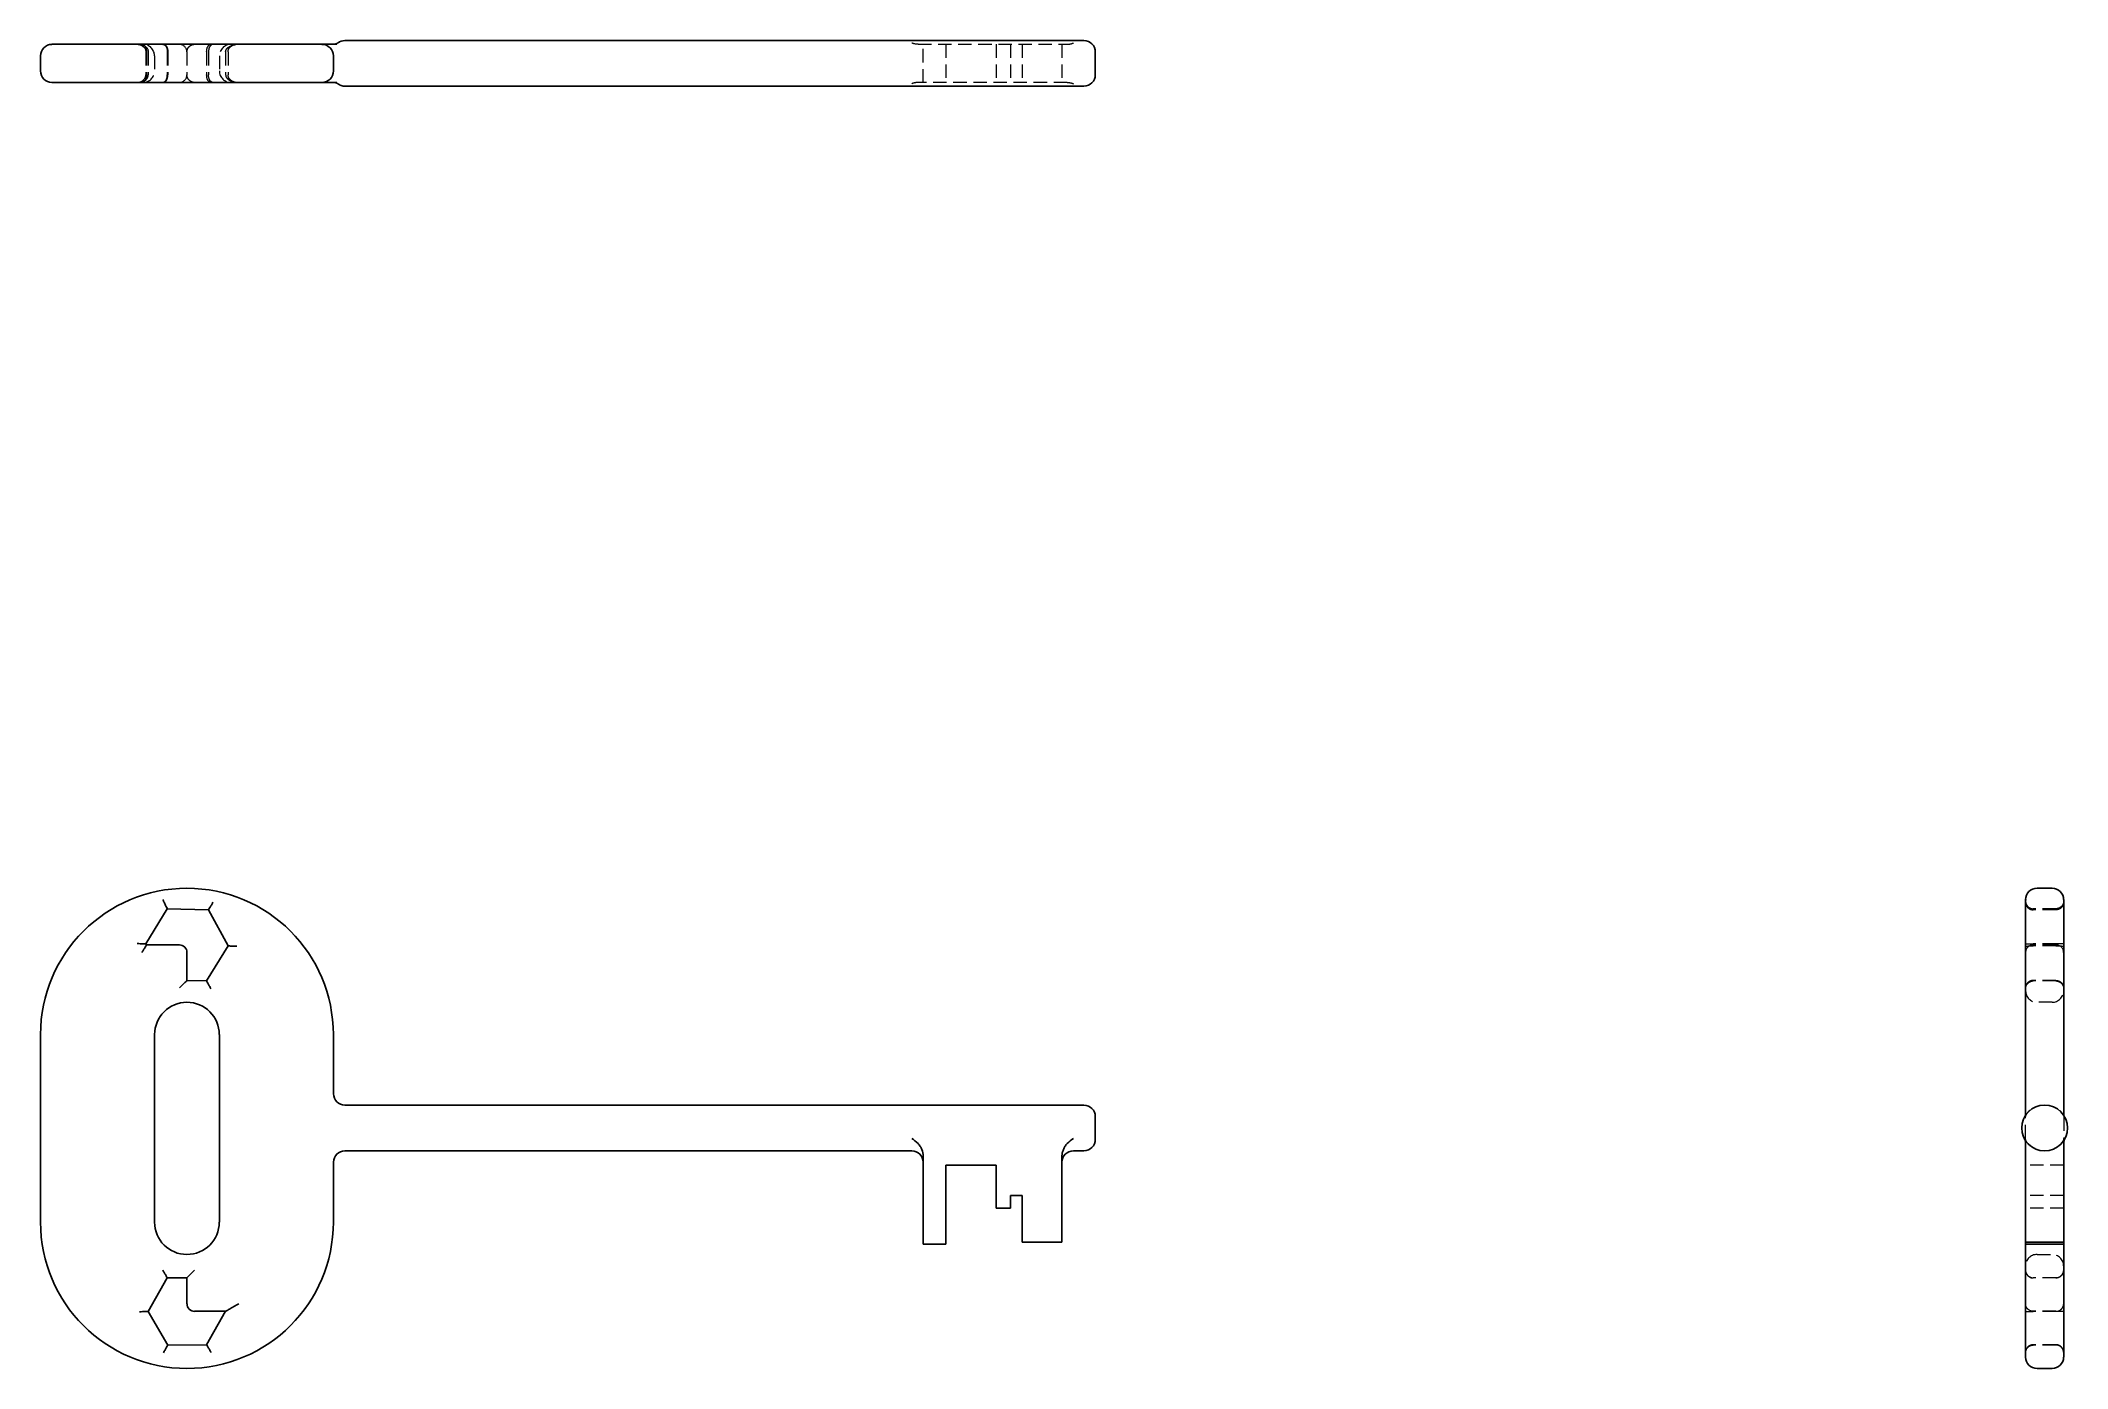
# Model space of a CAD drawing. Header units: millimetres. Extents: x 33 to 225, y 34 to 160.
import ezdxf

# ---------------------------------------------------------------- set-up
doc = ezdxf.new("R2010")
doc.units = ezdxf.units.MM
doc.linetypes.add('HIDDEN', pattern=[1.905, 1.27, -0.635])

msp = doc.modelspace()

# ---------------------------------------------------------------- linework, layer by layer
at = {"color": 7, "linetype": 'Continuous', "lineweight": 25}
for p, q in [((34.08, 159.81), (44.57, 159.81)), ((44.57, 159.81), (45.01, 159.81)), ((44.67, 159.79), (44.58, 159.8)), ((44.91, 159.8), (44.67, 159.8)), ((45.01, 159.81), (44.89, 159.8)), ((45.01, 159.81), (59.68, 159.81)), ((131.92, 160.17), (61.85, 160.17)), ((33, 158.72), (33, 157.28)), ((60.77, 158.72), (60.77, 157.28)), ((133, 159.08), (133, 156.92)), ((44.57, 156.19), (34.08, 156.19)), ((44.57, 156.19), (44.58, 156.2)), ((45.01, 156.19), (44.57, 156.19)), ((44.58, 156.2), (44.67, 156.21)), ((44.67, 156.2), (44.91, 156.2)), ((44.89, 156.2), (45.01, 156.19)), ((59.68, 156.19), (45.01, 156.19)), ((61.85, 155.83), (131.92, 155.83)), ((223.72, 79.77), (222.28, 79.77)), ((45.02, 77.83), (42.99, 74.5)), ((48.92, 77.73), (45.02, 77.83)), ((50.78, 74.3), (48.92, 77.73)), ((221.19, 65.89), (221.19, 78.69)), ((224.81, 78.69), (224.81, 65.89)), ((42.99, 74.5), (43.04, 74.4)), ((43.04, 74.4), (46.16, 74.4)), ((46.88, 73.68), (46.88, 71.02)), ((48.75, 70.98), (50.78, 74.3)), ((46.88, 71.02), (48.75, 70.98)), ((33, 48.11), (33, 65.89)), ((43.81, 65.89), (43.81, 48.11)), ((49.96, 48.11), (49.96, 65.89)), ((60.77, 65.89), (60.77, 60.21)), ((221.19, 60.21), (221.19, 65.89)), ((224.81, 65.89), (224.81, 60.21)), ((131.92, 59.21), (61.85, 59.21)), ((133, 58.12), (133, 55.96)), ((221.44, 58.55), (221.47, 58.58)), ((224.53, 58.58), (224.56, 58.55)), ((60.77, 53.87), (60.77, 48.11)), ((61.85, 54.87), (115.6, 54.87)), ((116.69, 54.34), (116.69, 46.02)), ((129.84, 46.2), (129.84, 54.34)), ((130.92, 54.87), (131.92, 54.87)), ((221.19, 46.2), (221.19, 54.34)), ((224.81, 46.2), (224.81, 54.34)), ((118.83, 53.5), (123.61, 53.5)), ((118.83, 46.02), (118.83, 53.5)), ((123.61, 53.5), (123.61, 49.44)), ((124.97, 49.44), (124.97, 50.62)), ((124.97, 50.62), (126.05, 50.62)), ((126.05, 50.62), (126.05, 46.2)), ((123.61, 49.44), (124.97, 49.44)), ((126.05, 46.2), (129.84, 46.2)), ((224.81, 46.2), (221.19, 46.2)), ((221.19, 46.02), (221.19, 46.2)), ((224.81, 46.02), (224.81, 46.2)), ((116.69, 46.02), (118.83, 46.02)), ((224.81, 46.02), (221.19, 46.02)), ((221.19, 35.31), (221.19, 46.02)), ((224.81, 46.02), (224.81, 35.31)), ((45.02, 42.82), (43.21, 39.62)), ((46.88, 42.83), (45.02, 42.82)), ((46.88, 40.37), (46.88, 42.83)), ((43.21, 39.62), (45.07, 36.45)), ((50.55, 39.65), (47.61, 39.65)), ((48.75, 36.48), (50.55, 39.65)), ((45.07, 36.45), (48.75, 36.48)), ((222.28, 34.23), (223.72, 34.23))]:
    msp.add_line(p, q, dxfattribs=at)
at = {"color": 7, "linetype": 'HIDDEN', "lineweight": 18}
for p, q in [((44.67, 159.8), (44.74, 159.78)), ((116.19, 159.81), (130.33, 159.81)), ((116.69, 156.19), (116.69, 159.81)), ((118.83, 159.81), (118.83, 156.19)), ((123.61, 159.81), (123.61, 156.19)), ((124.97, 159.81), (124.97, 156.19)), ((126.05, 159.81), (126.05, 156.19)), ((129.84, 159.81), (129.84, 156.19)), ((42.99, 159.08), (42.99, 156.92)), ((43.04, 159.08), (43.04, 156.92)), ((43.21, 159.08), (43.21, 156.92)), ((43.81, 158.72), (43.81, 157.28)), ((45.02, 159.08), (45.02, 156.92)), ((45.07, 159.08), (45.07, 156.92)), ((46.88, 159.08), (46.88, 156.92)), ((48.75, 159.08), (48.75, 156.92)), ((48.92, 159.08), (48.92, 156.92)), ((49.96, 158.72), (49.96, 157.28)), ((50.55, 159.08), (50.55, 156.92)), ((50.78, 159.08), (50.78, 156.92)), ((44.67, 156.2), (44.74, 156.22)), ((130.33, 156.19), (116.19, 156.19)), ((224.08, 77.83), (221.92, 77.83)), ((224.08, 77.73), (221.92, 77.73)), ((224.08, 74.5), (221.92, 74.5)), ((224.08, 74.4), (221.92, 74.4)), ((224.08, 74.3), (221.92, 74.3)), ((224.08, 71.02), (221.92, 71.02)), ((224.08, 70.98), (221.92, 70.98)), ((223.72, 68.96), (222.28, 68.96)), ((221.19, 58.03), (221.19, 58.16)), ((221.44, 58.53), (221.56, 58.66)), ((224.44, 58.66), (224.58, 58.51)), ((224.81, 58.16), (224.81, 58.03)), ((224.81, 56.05), (224.81, 55.64)), ((221.56, 55.43), (221.44, 55.55)), ((221.47, 55.5), (221.44, 55.53)), ((224.56, 55.53), (224.53, 55.5)), ((224.81, 53.5), (221.19, 53.5)), ((224.81, 50.62), (221.19, 50.62)), ((224.81, 49.44), (221.19, 49.44)), ((222.28, 45.04), (223.72, 45.04)), ((224.08, 42.83), (221.92, 42.83)), ((224.08, 42.82), (221.92, 42.82)), ((224.08, 39.65), (221.92, 39.65)), ((224.08, 39.62), (221.92, 39.62)), ((224.08, 36.48), (221.92, 36.48)), ((224.08, 36.45), (221.92, 36.45))]:
    msp.add_line(p, q, dxfattribs=at)
at = {"color": 7, "linetype": 'Continuous', "lineweight": 25}
msp.add_circle((223, 57.04), 2.17, dxfattribs=at)
for centre, radius, start, end in [((34.08, 158.72), 1.08, 90, 180), ((44.57, 159.28), 0.528, 79.3006, 89.9882), ((59.68, 158.72), 1.08, 0, 90), ((61.85, 159.08), 1.08, 90, 126.867), ((131.92, 159.08), 1.08, 0, 90), ((34.08, 157.28), 1.08, 180, 270), ((44.57, 156.72), 0.528, 270.0095, 280.3161), ((59.68, 157.28), 1.08, 270, 0), ((61.85, 156.92), 1.08, 233.1115, 270), ((131.92, 156.92), 1.08, 270, 0), ((46.88, 65.89), 13.88, 0, 180), ((222.28, 78.69), 1.08, 90, 180), ((223.72, 78.69), 1.08, 0, 90), ((46.16, 73.68), 0.722, 0, 90), ((46.88, 65.89), 3.07, 0, 180), ((61.85, 60.29), 1.08, 180, 270), ((131.92, 58.12), 1.08, 0, 90), ((131.92, 55.96), 1.08, 270, 0), ((61.85, 53.79), 1.08, 90, 180), ((115.6, 53.79), 1.08, 0, 90), ((130.92, 53.79), 1.08, 90, 180), ((46.88, 48.11), 13.88, 180, 0), ((46.88, 48.11), 3.07, 180, 0), ((47.61, 40.37), 0.722, 180, 270), ((222.28, 35.31), 1.08, 180, 270), ((223.72, 35.31), 1.08, 270, 0)]:
    msp.add_arc(centre, radius, start, end, dxfattribs=at)
at = {"color": 7, "linetype": 'HIDDEN', "lineweight": 18}
for centre, radius, start, end in [((42.73, 158.72), 1.08, 0, 90), ((44.57, 159.27), 0.538, 72.226, 79.3036), ((46.16, 159.08), 0.722, 0, 90), ((51.04, 158.72), 1.08, 90, 180), ((42.73, 157.28), 1.08, 270, 0), ((44.57, 156.73), 0.538, 280.3152, 287.7749), ((46.16, 156.92), 0.722, 270, 0), ((51.04, 157.28), 1.08, 180, 270), ((221.92, 73.68), 0.722, 90, 180), ((224.08, 73.68), 0.722, 0, 90), ((222.28, 70.04), 1.08, 180, 270), ((223.72, 70.04), 1.08, 270, 0), ((222.28, 43.96), 1.08, 90, 180), ((223.72, 43.96), 1.08, 0, 90)]:
    msp.add_arc(centre, radius, start, end, dxfattribs=at)
for points, knots in [([(42.15, 159.81), (42.25, 159.81), (42.36, 159.79), (42.56, 159.72), (42.66, 159.66), (42.82, 159.52), (42.89, 159.44), (42.97, 159.26), (42.99, 159.17), (42.99, 159.08)], [0, 0, 0, 0, 0.25, 0.25, 0.5, 0.5, 0.75, 0.75, 1, 1, 1, 1]), ([(42.37, 159.81), (42.47, 159.81), (42.58, 159.79), (42.78, 159.72), (42.88, 159.66), (43.04, 159.52), (43.11, 159.44), (43.19, 159.26), (43.21, 159.17), (43.21, 159.08)], [0, 0, 0, 0, 0.25, 0.25, 0.5, 0.5, 0.75, 0.75, 1, 1, 1, 1]), ([(42.61, 159.81), (42.66, 159.81), (42.72, 159.79), (42.82, 159.72), (42.87, 159.66), (42.96, 159.52), (42.99, 159.44), (43.03, 159.26), (43.04, 159.17), (43.04, 159.08)], [0, 0, 0, 0, 0.25, 0.25, 0.5, 0.5, 0.75, 0.75, 1, 1, 1, 1]), ([(44.6, 159.81), (44.66, 159.79), (44.78, 159.77), (44.93, 159.58), (44.98, 159.4), (45, 159.32)], [0, 0, 0, 0, 0.3594368, 0.7316305, 1, 1, 1, 1]), ([(44.66, 159.81), (44.71, 159.81), (44.76, 159.79), (44.86, 159.72), (44.91, 159.66), (44.99, 159.52), (45.02, 159.44), (45.06, 159.26), (45.07, 159.17), (45.07, 159.08)], [0, 0, 0, 0, 0.25, 0.25, 0.5, 0.5, 0.75, 0.75, 1, 1, 1, 1]), ([(44.74, 159.78), (44.76, 159.77), (44.78, 159.75), (44.83, 159.7), (44.86, 159.67), (44.93, 159.56), (44.97, 159.47), (44.99, 159.36)], [0, 0, 0, 0, 0.25, 0.25, 0.5, 0.5, 1, 1, 1, 1]), ([(46.88, 159.08), (46.88, 159.17), (46.9, 159.26), (46.97, 159.44), (47.02, 159.52), (47.17, 159.66), (47.25, 159.72), (47.43, 159.79), (47.52, 159.81), (47.61, 159.81)], [0, 0, 0, 0, 0.25, 0.25, 0.5, 0.5, 0.75, 0.75, 1, 1, 1, 1]), ([(48.75, 159.08), (48.75, 159.17), (48.75, 159.26), (48.79, 159.44), (48.82, 159.52), (48.9, 159.66), (48.95, 159.72), (49.05, 159.79), (49.1, 159.81), (49.14, 159.81)], [0, 0, 0, 0, 0.25, 0.25, 0.5, 0.5, 0.75, 0.75, 1, 1, 1, 1]), ([(49.35, 159.81), (49.3, 159.81), (49.25, 159.79), (49.14, 159.72), (49.09, 159.66), (49, 159.52), (48.97, 159.44), (48.93, 159.26), (48.92, 159.17), (48.92, 159.08)], [0, 0, 0, 0, 0.25, 0.25, 0.5, 0.5, 0.75, 0.75, 1, 1, 1, 1]), ([(50.55, 159.08), (50.55, 159.17), (50.57, 159.26), (50.69, 159.44), (50.79, 159.52), (51.03, 159.66), (51.18, 159.72), (51.48, 159.79), (51.64, 159.81), (51.79, 159.81)], [0, 0, 0, 0, 0.25, 0.25, 0.5, 0.5, 0.75, 0.75, 1, 1, 1, 1]), ([(50.78, 159.08), (50.78, 159.17), (50.8, 159.26), (50.88, 159.44), (50.94, 159.52), (51.11, 159.66), (51.2, 159.72), (51.41, 159.79), (51.52, 159.81), (51.61, 159.81)], [0, 0, 0, 0, 0.25, 0.25, 0.5, 0.5, 0.75, 0.75, 1, 1, 1, 1]), ([(42.15, 156.19), (42.25, 156.19), (42.36, 156.21), (42.56, 156.28), (42.66, 156.34), (42.82, 156.48), (42.89, 156.56), (42.97, 156.74), (42.99, 156.83), (42.99, 156.92)], [0, 0, 0, 0, 0.25, 0.25, 0.5, 0.5, 0.75, 0.75, 1, 1, 1, 1]), ([(42.37, 156.19), (42.47, 156.19), (42.58, 156.21), (42.78, 156.28), (42.88, 156.34), (43.04, 156.48), (43.11, 156.56), (43.19, 156.74), (43.21, 156.83), (43.21, 156.92)], [0, 0, 0, 0, 0.25, 0.25, 0.5, 0.5, 0.75, 0.75, 1, 1, 1, 1]), ([(43.04, 156.92), (43.04, 156.83), (43.03, 156.74), (42.99, 156.56), (42.96, 156.48), (42.87, 156.34), (42.82, 156.28), (42.72, 156.21), (42.66, 156.19), (42.61, 156.19)], [0, 0, 0, 0, 0.25, 0.25, 0.5, 0.5, 0.75, 0.75, 1, 1, 1, 1]), ([(44.6, 156.19), (44.66, 156.21), (44.78, 156.23), (44.93, 156.42), (44.98, 156.6), (45, 156.68)], [0, 0, 0, 0, 0.359437, 0.731631, 1, 1, 1, 1]), ([(44.66, 156.19), (44.71, 156.19), (44.76, 156.21), (44.86, 156.28), (44.91, 156.34), (44.99, 156.48), (45.02, 156.56), (45.06, 156.74), (45.07, 156.83), (45.07, 156.92)], [0, 0, 0, 0, 0.25, 0.25, 0.5, 0.5, 0.75, 0.75, 1, 1, 1, 1]), ([(44.74, 156.22), (44.76, 156.23), (44.78, 156.25), (44.83, 156.3), (44.86, 156.33), (44.93, 156.44), (44.97, 156.53), (44.99, 156.64)], [0, 0, 0, 0, 0.25, 0.25, 0.5, 0.5, 1, 1, 1, 1]), ([(47.61, 156.19), (47.52, 156.19), (47.43, 156.21), (47.25, 156.28), (47.17, 156.34), (47.02, 156.48), (46.97, 156.56), (46.9, 156.74), (46.88, 156.83), (46.88, 156.92)], [0, 0, 0, 0, 0.25, 0.25, 0.5, 0.5, 0.75, 0.75, 1, 1, 1, 1]), ([(49.14, 156.19), (49.1, 156.19), (49.05, 156.21), (48.95, 156.28), (48.9, 156.34), (48.82, 156.48), (48.79, 156.56), (48.75, 156.74), (48.75, 156.83), (48.75, 156.92)], [0, 0, 0, 0, 0.25, 0.25, 0.5, 0.5, 0.75, 0.75, 1, 1, 1, 1]), ([(49.35, 156.19), (49.3, 156.19), (49.25, 156.21), (49.14, 156.28), (49.09, 156.34), (49, 156.48), (48.97, 156.56), (48.93, 156.74), (48.92, 156.83), (48.92, 156.92)], [0, 0, 0, 0, 0.25, 0.25, 0.5, 0.5, 0.75, 0.75, 1, 1, 1, 1]), ([(50.55, 156.92), (50.55, 156.83), (50.57, 156.74), (50.69, 156.56), (50.79, 156.48), (51.03, 156.34), (51.18, 156.28), (51.48, 156.21), (51.64, 156.19), (51.79, 156.19)], [0, 0, 0, 0, 0.25, 0.25, 0.5, 0.5, 0.75, 0.75, 1, 1, 1, 1]), ([(51.61, 156.19), (51.52, 156.19), (51.41, 156.21), (51.2, 156.28), (51.11, 156.34), (50.94, 156.48), (50.88, 156.56), (50.8, 156.74), (50.78, 156.83), (50.78, 156.92)], [0, 0, 0, 0, 0.25, 0.25, 0.5, 0.5, 0.75, 0.75, 1, 1, 1, 1]), ([(221.19, 78.44), (221.19, 78.35), (221.21, 78.26), (221.28, 78.09), (221.34, 78), (221.48, 77.87), (221.56, 77.81), (221.74, 77.74), (221.83, 77.73), (221.92, 77.73)], [0, 0, 0, 0, 0.25, 0.25, 0.5, 0.5, 0.75, 0.75, 1, 1, 1, 1]), ([(221.22, 78.7), (221.21, 78.68), (221.2, 78.63), (221.2, 78.54), (221.2, 78.45), (221.21, 78.4), (221.22, 78.38)], [0, 0, 0, 0, 0.202608, 0.498831, 0.787422, 1, 1, 1, 1]), ([(221.22, 78.38), (221.23, 78.32), (221.25, 78.27), (221.3, 78.17), (221.33, 78.13), (221.44, 78), (221.53, 77.93), (221.64, 77.88)], [0, 0, 0, 0, 0.25, 0.25, 0.5, 0.5, 1, 1, 1, 1]), ([(224.81, 78.44), (224.81, 78.35), (224.79, 78.26), (224.72, 78.09), (224.66, 78), (224.52, 77.87), (224.44, 77.81), (224.26, 77.74), (224.17, 77.73), (224.08, 77.73)], [0, 0, 0, 0, 0.25, 0.25, 0.5, 0.5, 0.75, 0.75, 1, 1, 1, 1]), ([(224.78, 78.38), (224.77, 78.32), (224.75, 78.27), (224.7, 78.17), (224.67, 78.13), (224.56, 78), (224.47, 77.93), (224.36, 77.88)], [0, 0, 0, 0, 0.25, 0.25, 0.5, 0.5, 1, 1, 1, 1]), ([(224.78, 78.7), (224.79, 78.68), (224.8, 78.63), (224.8, 78.56), (224.8, 78.49), (224.79, 78.43), (224.78, 78.4), (224.78, 78.38)], [0, 0, 0, 0, 0.232339, 0.448775, 0.648948, 0.832692, 1, 1, 1, 1]), ([(221.19, 74.52), (221.19, 74.52), (221.21, 74.52), (221.28, 74.51), (221.34, 74.51), (221.48, 74.51), (221.56, 74.5), (221.74, 74.5), (221.83, 74.5), (221.92, 74.5)], [0, 0, 0, 0, 0.25, 0.25, 0.5, 0.5, 0.75, 0.75, 1, 1, 1, 1]), ([(221.19, 74.28), (221.19, 74.28), (221.21, 74.29), (221.28, 74.29), (221.34, 74.29), (221.48, 74.3), (221.56, 74.3), (221.74, 74.3), (221.83, 74.3), (221.92, 74.3)], [0, 0, 0, 0, 0.25, 0.25, 0.5, 0.5, 0.75, 0.75, 1, 1, 1, 1]), ([(224.81, 74.52), (224.81, 74.52), (224.79, 74.52), (224.72, 74.51), (224.66, 74.51), (224.52, 74.51), (224.44, 74.5), (224.26, 74.5), (224.17, 74.5), (224.08, 74.5)], [0, 0, 0, 0, 0.25, 0.25, 0.5, 0.5, 0.75, 0.75, 1, 1, 1, 1]), ([(224.08, 74.3), (224.17, 74.3), (224.26, 74.3), (224.44, 74.3), (224.52, 74.3), (224.66, 74.29), (224.72, 74.29), (224.79, 74.29), (224.81, 74.28), (224.81, 74.28)], [0, 0, 0, 0, 0.25, 0.25, 0.5, 0.5, 0.75, 0.75, 1, 1, 1, 1]), ([(221.92, 71.02), (221.83, 71.02), (221.74, 71.01), (221.56, 70.94), (221.48, 70.89), (221.34, 70.75), (221.28, 70.67), (221.21, 70.49), (221.19, 70.4), (221.19, 70.32)], [0, 0, 0, 0, 0.25, 0.25, 0.5, 0.5, 0.75, 0.75, 1, 1, 1, 1]), ([(221.19, 70.24), (221.19, 70.33), (221.21, 70.42), (221.28, 70.6), (221.34, 70.69), (221.48, 70.83), (221.56, 70.89), (221.74, 70.96), (221.83, 70.98), (221.92, 70.98)], [0, 0, 0, 0, 0.25, 0.25, 0.5, 0.5, 0.75, 0.75, 1, 1, 1, 1]), ([(224.08, 71.02), (224.17, 71.02), (224.26, 71.01), (224.44, 70.94), (224.52, 70.89), (224.66, 70.75), (224.72, 70.67), (224.79, 70.49), (224.81, 70.4), (224.81, 70.32)], [0, 0, 0, 0, 0.25, 0.25, 0.5, 0.5, 0.75, 0.75, 1, 1, 1, 1]), ([(224.08, 70.98), (224.17, 70.98), (224.26, 70.96), (224.44, 70.89), (224.52, 70.83), (224.66, 70.69), (224.72, 70.6), (224.79, 70.42), (224.81, 70.33), (224.81, 70.24)], [0, 0, 0, 0, 0.25, 0.25, 0.5, 0.5, 0.75, 0.75, 1, 1, 1, 1]), ([(221.19, 57.97), (221.19, 58.05), (221.2, 58.22), (221.32, 58.39), (221.38, 58.48)], [0, 0, 0, 0, 0.488835, 1, 1, 1, 1]), ([(221.19, 56.05), (221.19, 56.19), (221.19, 56.35), (221.19, 56.69), (221.19, 56.86), (221.19, 57.22), (221.19, 57.39), (221.19, 57.73), (221.19, 57.89), (221.19, 58.03)], [0, 0, 0, 0, 0.25, 0.25, 0.5, 0.5, 0.75, 0.75, 1, 1, 1, 1]), ([(221.36, 58.45), (221.38, 58.47), (221.4, 58.5), (221.44, 58.54), (221.45, 58.56)], [0, 0, 0, 0, 0.509759, 1, 1, 1, 1]), ([(221.43, 58.54), (221.44, 58.55), (221.48, 58.62), (221.54, 58.67), (221.6, 58.72)], [0, 0, 0, 0, 0.144486, 1, 1, 1, 1]), ([(224.4, 58.72), (224.46, 58.67), (224.52, 58.62), (224.56, 58.55), (224.57, 58.54)], [0, 0, 0, 0, 0.855515, 1, 1, 1, 1]), ([(224.55, 58.56), (224.56, 58.54), (224.6, 58.5), (224.62, 58.47), (224.64, 58.45)], [0, 0, 0, 0, 0.490241, 1, 1, 1, 1]), ([(224.81, 58.03), (224.81, 57.89), (224.81, 57.73), (224.81, 57.39), (224.81, 57.22), (224.81, 56.86), (224.81, 56.69), (224.81, 56.35), (224.81, 56.19), (224.81, 56.05)], [0, 0, 0, 0, 0.25, 0.25, 0.5, 0.5, 0.75, 0.75, 1, 1, 1, 1]), ([(221.38, 55.6), (221.32, 55.69), (221.2, 55.86), (221.19, 56.03), (221.19, 56.11)], [0, 0, 0, 0, 0.511159, 1, 1, 1, 1]), ([(221.19, 55.64), (221.19, 55.67), (221.19, 55.85), (221.19, 55.96), (221.19, 56.05)], [0, 0, 0, 0, 0.163853, 1, 1, 1, 1]), ([(224.81, 56.11), (224.81, 56.03), (224.8, 55.86), (224.68, 55.69), (224.62, 55.6)], [0, 0, 0, 0, 0.4888354, 1, 1, 1, 1]), ([(221.6, 55.36), (221.54, 55.41), (221.48, 55.47), (221.44, 55.53), (221.43, 55.54)], [0, 0, 0, 0, 0.855515, 1, 1, 1, 1]), ([(221.56, 55.43), (221.56, 55.42), (221.56, 55.41), (221.58, 55.38), (221.59, 55.37), (221.6, 55.36)], [0, 0, 0, 0, 0.531962, 0.837759, 1, 1, 1, 1]), ([(224.57, 55.54), (224.56, 55.53), (224.52, 55.47), (224.46, 55.41), (224.4, 55.36)], [0, 0, 0, 0, 0.144486, 1, 1, 1, 1]), ([(224.4, 55.36), (224.41, 55.37), (224.43, 55.4), (224.44, 55.42), (224.44, 55.42), (224.44, 55.43)], [0, 0, 0, 0, 0.407324, 0.713168, 1, 1, 1, 1]), ([(224.64, 55.63), (224.62, 55.61), (224.6, 55.58), (224.56, 55.54), (224.55, 55.52)], [0, 0, 0, 0, 0.509759, 1, 1, 1, 1]), ([(221.19, 43.56), (221.19, 43.47), (221.21, 43.38), (221.28, 43.2), (221.34, 43.12), (221.48, 42.97), (221.56, 42.92), (221.74, 42.85), (221.83, 42.83), (221.92, 42.83)], [0, 0, 0, 0, 0.25, 0.25, 0.5, 0.5, 0.75, 0.75, 1, 1, 1, 1]), ([(221.19, 43.54), (221.19, 43.45), (221.21, 43.36), (221.28, 43.18), (221.34, 43.1), (221.48, 42.96), (221.56, 42.9), (221.74, 42.83), (221.83, 42.82), (221.92, 42.82)], [0, 0, 0, 0, 0.25, 0.25, 0.5, 0.5, 0.75, 0.75, 1, 1, 1, 1]), ([(224.08, 42.83), (224.17, 42.83), (224.26, 42.85), (224.44, 42.92), (224.52, 42.97), (224.66, 43.12), (224.72, 43.2), (224.79, 43.38), (224.81, 43.47), (224.81, 43.56)], [0, 0, 0, 0, 0.25, 0.25, 0.5, 0.5, 0.75, 0.75, 1, 1, 1, 1]), ([(224.81, 43.54), (224.81, 43.45), (224.79, 43.36), (224.72, 43.18), (224.66, 43.1), (224.52, 42.96), (224.44, 42.9), (224.26, 42.83), (224.17, 42.82), (224.08, 42.82)], [0, 0, 0, 0, 0.25, 0.25, 0.5, 0.5, 0.75, 0.75, 1, 1, 1, 1]), ([(221.92, 39.65), (221.83, 39.65), (221.74, 39.66), (221.56, 39.73), (221.48, 39.79), (221.34, 39.93), (221.28, 40.01), (221.21, 40.19), (221.19, 40.28), (221.19, 40.37)], [0, 0, 0, 0, 0.25, 0.25, 0.5, 0.5, 0.75, 0.75, 1, 1, 1, 1]), ([(224.08, 39.65), (224.17, 39.65), (224.26, 39.66), (224.44, 39.73), (224.52, 39.79), (224.66, 39.93), (224.72, 40.01), (224.79, 40.19), (224.81, 40.28), (224.81, 40.37)], [0, 0, 0, 0, 0.25, 0.25, 0.5, 0.5, 0.75, 0.75, 1, 1, 1, 1]), ([(221.19, 39.61), (221.19, 39.61), (221.21, 39.62), (221.28, 39.62), (221.34, 39.62), (221.48, 39.62), (221.56, 39.62), (221.74, 39.62), (221.83, 39.62), (221.92, 39.62)], [0, 0, 0, 0, 0.25, 0.25, 0.5, 0.5, 0.75, 0.75, 1, 1, 1, 1]), ([(224.81, 39.61), (224.81, 39.61), (224.79, 39.62), (224.72, 39.62), (224.66, 39.62), (224.52, 39.62), (224.44, 39.62), (224.26, 39.62), (224.17, 39.62), (224.08, 39.62)], [0, 0, 0, 0, 0.25, 0.25, 0.5, 0.5, 0.75, 0.75, 1, 1, 1, 1]), ([(221.92, 36.48), (221.83, 36.48), (221.74, 36.46), (221.56, 36.39), (221.48, 36.34), (221.34, 36.2), (221.28, 36.11), (221.21, 35.93), (221.19, 35.84), (221.19, 35.76)], [0, 0, 0, 0, 0.25, 0.25, 0.5, 0.5, 0.75, 0.75, 1, 1, 1, 1]), ([(221.19, 35.72), (221.19, 35.81), (221.21, 35.9), (221.28, 36.08), (221.34, 36.17), (221.48, 36.31), (221.56, 36.36), (221.74, 36.43), (221.83, 36.45), (221.92, 36.45)], [0, 0, 0, 0, 0.25, 0.25, 0.5, 0.5, 0.75, 0.75, 1, 1, 1, 1]), ([(224.81, 35.76), (224.81, 35.84), (224.79, 35.93), (224.72, 36.11), (224.66, 36.2), (224.52, 36.34), (224.44, 36.39), (224.26, 36.46), (224.17, 36.48), (224.08, 36.48)], [0, 0, 0, 0, 0.25, 0.25, 0.5, 0.5, 0.75, 0.75, 1, 1, 1, 1]), ([(224.81, 35.72), (224.81, 35.81), (224.79, 35.9), (224.72, 36.08), (224.66, 36.17), (224.52, 36.31), (224.44, 36.36), (224.26, 36.43), (224.17, 36.45), (224.08, 36.45)], [0, 0, 0, 0, 0.25, 0.25, 0.5, 0.5, 0.75, 0.75, 1, 1, 1, 1])]:
    msp.add_open_spline(points, degree=3, knots=knots, dxfattribs=at)
at = {"color": 7, "linetype": 'Continuous', "lineweight": 25}
for points, knots in [([(44.6, 159.78), (44.62, 159.8), (44.65, 159.81), (44.67, 159.8), (44.67, 159.8)], [0, 0, 0, 0, 0.995803, 1, 1, 1, 1]), ([(59.68, 159.81), (59.68, 159.81), (59.72, 159.81), (59.82, 159.81), (59.86, 159.81), (59.95, 159.81), (60.01, 159.81), (60.19, 159.81), (60.34, 159.81), (60.68, 159.81), (60.87, 159.81), (61.08, 159.81)], [0, 0, 0, 0, 0.25, 0.25, 0.375, 0.375, 0.5, 0.5, 0.75, 0.75, 1, 1, 1, 1]), ([(61.2, 159.95), (61.13, 159.91), (61, 159.83), (60.85, 159.81), (60.77, 159.81)], [0, 0, 0, 0, 0.5, 1, 1, 1, 1]), ([(44.6, 156.22), (44.62, 156.2), (44.65, 156.19), (44.67, 156.2), (44.67, 156.2)], [0, 0, 0, 0, 0.902118, 1, 1, 1, 1]), ([(61.08, 156.19), (60.87, 156.19), (60.68, 156.19), (60.34, 156.19), (60.19, 156.19), (60.01, 156.19), (59.95, 156.19), (59.86, 156.19), (59.82, 156.19), (59.72, 156.19), (59.68, 156.19), (59.68, 156.19)], [0, 0, 0, 0, 0.25, 0.25, 0.5, 0.5, 0.625, 0.625, 0.75, 0.75, 1, 1, 1, 1]), ([(60.77, 156.19), (60.85, 156.19), (61, 156.17), (61.13, 156.09), (61.2, 156.05)], [0, 0, 0, 0, 0.5, 1, 1, 1, 1]), ([(44.6, 78.7), (44.61, 78.68), (44.63, 78.63), (44.67, 78.54), (44.7, 78.45), (44.73, 78.4), (44.74, 78.38)], [0, 0, 0, 0, 0.202608, 0.498831, 0.787422, 1, 1, 1, 1]), ([(44.74, 78.38), (44.76, 78.32), (44.78, 78.27), (44.83, 78.17), (44.86, 78.13), (44.93, 78), (44.97, 77.93), (44.99, 77.88)], [0, 0, 0, 0, 0.25, 0.25, 0.5, 0.5, 1, 1, 1, 1]), ([(49.35, 78.44), (49.3, 78.35), (49.25, 78.26), (49.14, 78.09), (49.09, 78), (49, 77.87), (48.97, 77.81), (48.93, 77.74), (48.92, 77.73), (48.92, 77.73)], [0, 0, 0, 0, 0.25, 0.25, 0.5, 0.5, 0.75, 0.75, 1, 1, 1, 1]), ([(42.15, 74.52), (42.25, 74.52), (42.36, 74.52), (42.56, 74.51), (42.66, 74.51), (42.82, 74.51), (42.89, 74.5), (42.97, 74.5), (42.99, 74.5), (42.99, 74.5)], [0, 0, 0, 0, 0.25, 0.25, 0.5, 0.5, 0.75, 0.75, 1, 1, 1, 1]), ([(43.04, 74.4), (43.04, 74.4), (43.03, 74.39), (42.99, 74.32), (42.96, 74.26), (42.87, 74.12), (42.82, 74.03), (42.72, 73.86), (42.66, 73.76), (42.61, 73.68)], [0, 0, 0, 0, 0.25, 0.25, 0.5, 0.5, 0.75, 0.75, 1, 1, 1, 1]), ([(51.61, 74.28), (51.52, 74.28), (51.41, 74.29), (51.2, 74.29), (51.11, 74.29), (50.94, 74.3), (50.88, 74.3), (50.8, 74.3), (50.78, 74.3), (50.78, 74.3)], [0, 0, 0, 0, 0.25, 0.25, 0.5, 0.5, 0.75, 0.75, 1, 1, 1, 1]), ([(46.88, 71.02), (46.88, 71.02), (46.87, 71.01), (46.8, 70.94), (46.74, 70.89), (46.6, 70.75), (46.52, 70.67), (46.34, 70.49), (46.25, 70.4), (46.16, 70.32)], [0, 0, 0, 0, 0.25, 0.25, 0.5, 0.5, 0.75, 0.75, 1, 1, 1, 1]), ([(49.14, 70.24), (49.1, 70.33), (49.05, 70.42), (48.95, 70.6), (48.9, 70.69), (48.82, 70.83), (48.79, 70.89), (48.75, 70.96), (48.75, 70.98), (48.75, 70.98)], [0, 0, 0, 0, 0.25, 0.25, 0.5, 0.5, 0.75, 0.75, 1, 1, 1, 1]), ([(221.19, 58.16), (221.19, 58.25), (221.19, 58.48), (221.19, 59.01), (221.19, 59.61), (221.19, 60.01), (221.19, 60.21)], [0, 0, 0, 0, 0.214789, 0.520107, 0.760524, 1, 1, 1, 1]), ([(224.81, 60.21), (224.81, 59.96), (224.81, 59.45), (224.81, 58.82), (224.81, 58.38), (224.81, 58.22), (224.81, 58.16)], [0, 0, 0, 0, 0.3058887, 0.6126507, 0.8538616, 1, 1, 1, 1]), ([(221.6, 58.72), (221.59, 58.71), (221.57, 58.68), (221.56, 58.66), (221.56, 58.66), (221.56, 58.66)], [0, 0, 0, 0, 0.407324, 0.713168, 1, 1, 1, 1]), ([(224.44, 58.66), (224.44, 58.66), (224.44, 58.67), (224.42, 58.7), (224.41, 58.71), (224.4, 58.72)], [0, 0, 0, 0, 0.5319616, 0.8377591, 1, 1, 1, 1]), ([(116.19, 55.55), (116.27, 55.47), (116.34, 55.38), (116.46, 55.2), (116.51, 55.1), (116.64, 54.79), (116.69, 54.56), (116.69, 54.34)], [0, 0, 0, 0, 0.25, 0.25, 0.5, 0.5, 1, 1, 1, 1]), ([(129.84, 54.34), (129.84, 54.45), (129.85, 54.56), (129.89, 54.78), (129.93, 54.89), (130.01, 55.1), (130.06, 55.19), (130.18, 55.38), (130.25, 55.47), (130.33, 55.55)], [0, 0, 0, 0, 0.25, 0.25, 0.5, 0.5, 0.75, 0.75, 1, 1, 1, 1]), ([(221.19, 54.34), (221.19, 54.45), (221.19, 54.56), (221.19, 54.78), (221.19, 54.89), (221.19, 55.1), (221.19, 55.19), (221.19, 55.38), (221.19, 55.47), (221.19, 55.55)], [0, 0, 0, 0, 0.25, 0.25, 0.5, 0.5, 0.75, 0.75, 1, 1, 1, 1]), ([(224.81, 55.55), (224.81, 55.47), (224.81, 55.38), (224.81, 55.2), (224.81, 55.1), (224.81, 54.79), (224.81, 54.56), (224.81, 54.34)], [0, 0, 0, 0, 0.25, 0.25, 0.5, 0.5, 1, 1, 1, 1]), ([(44.6, 43.54), (44.65, 43.45), (44.7, 43.36), (44.81, 43.18), (44.86, 43.1), (44.94, 42.96), (44.97, 42.9), (45.01, 42.83), (45.02, 42.82), (45.02, 42.82)], [0, 0, 0, 0, 0.25, 0.25, 0.5, 0.5, 0.75, 0.75, 1, 1, 1, 1]), ([(47.61, 43.56), (47.52, 43.47), (47.43, 43.38), (47.25, 43.2), (47.17, 43.12), (47.02, 42.97), (46.97, 42.92), (46.9, 42.85), (46.88, 42.83), (46.88, 42.83)], [0, 0, 0, 0, 0.25, 0.25, 0.5, 0.5, 0.75, 0.75, 1, 1, 1, 1]), ([(50.55, 39.65), (50.55, 39.65), (50.57, 39.66), (50.69, 39.73), (50.79, 39.79), (51.03, 39.93), (51.18, 40.01), (51.48, 40.19), (51.64, 40.28), (51.79, 40.37)], [0, 0, 0, 0, 0.25, 0.25, 0.5, 0.5, 0.75, 0.75, 1, 1, 1, 1]), ([(42.37, 39.61), (42.47, 39.61), (42.58, 39.62), (42.78, 39.62), (42.88, 39.62), (43.04, 39.62), (43.11, 39.62), (43.19, 39.62), (43.21, 39.62), (43.21, 39.62)], [0, 0, 0, 0, 0.25, 0.25, 0.5, 0.5, 0.75, 0.75, 1, 1, 1, 1]), ([(44.66, 35.72), (44.71, 35.81), (44.76, 35.9), (44.86, 36.08), (44.91, 36.17), (44.99, 36.31), (45.02, 36.36), (45.06, 36.43), (45.07, 36.45), (45.07, 36.45)], [0, 0, 0, 0, 0.25, 0.25, 0.5, 0.5, 0.75, 0.75, 1, 1, 1, 1]), ([(48.75, 36.48), (48.75, 36.48), (48.75, 36.46), (48.8, 36.39), (48.83, 36.34), (48.91, 36.2), (48.96, 36.11), (49.06, 35.93), (49.12, 35.84), (49.17, 35.76)], [0, 0, 0, 0, 0.25, 0.25, 0.5, 0.5, 0.75, 0.75, 1, 1, 1, 1])]:
    msp.add_open_spline(points, degree=3, knots=knots, dxfattribs=at)
at = {"color": 7, "linetype": 'HIDDEN', "lineweight": 18}
for points in [[(116.19, 159.81), (116.01, 159.81), (115.8, 159.85), (115.6, 159.93)], [(130.33, 159.81), (130.52, 159.81), (130.72, 159.85), (130.92, 159.93)], [(44.99, 159.36), (45.01, 159.27), (45.02, 159.18), (45.02, 159.08)], [(44.99, 156.64), (45.01, 156.73), (45.02, 156.82), (45.02, 156.92)], [(116.19, 156.19), (116.01, 156.19), (115.8, 156.15), (115.6, 156.07)], [(130.33, 156.19), (130.52, 156.19), (130.72, 156.15), (130.92, 156.07)], [(221.64, 77.88), (221.73, 77.85), (221.82, 77.83), (221.92, 77.83)], [(224.36, 77.88), (224.27, 77.85), (224.18, 77.83), (224.08, 77.83)]]:
    msp.add_open_spline(points, degree=3, dxfattribs=at)
at = {"color": 7, "linetype": 'Continuous', "lineweight": 25}
for points in [[(44.99, 77.88), (45.01, 77.85), (45.02, 77.83), (45.02, 77.83)], [(116.19, 55.55), (116.01, 55.74), (115.8, 55.9), (115.6, 56.05)], [(130.33, 55.55), (130.52, 55.74), (130.72, 55.9), (130.92, 56.05)], [(221.19, 55.55), (221.19, 55.74), (221.15, 55.9), (221.07, 56.05)], [(224.81, 55.55), (224.81, 55.74), (224.85, 55.9), (224.93, 56.05)]]:
    msp.add_open_spline(points, degree=3, dxfattribs=at)

doc.saveas('drawing.dxf')
